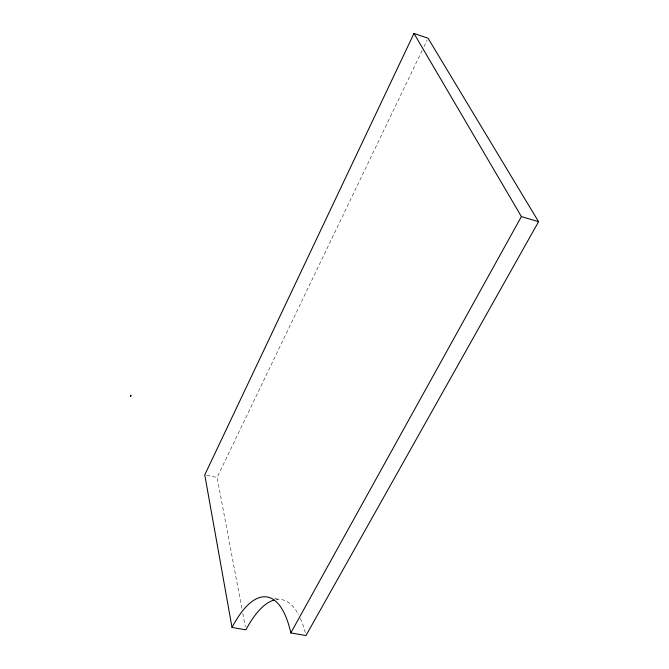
<?xml version="1.0" encoding="UTF-8"?>
<svg xmlns="http://www.w3.org/2000/svg" width="669" height="669" viewBox="0 0 669 669"><rect width="100%" height="100%" fill="white"/><g stroke="black" fill="none" stroke-linecap="round" stroke-linejoin="round"><path stroke-width="0.5" stroke-dasharray="3.35 2.51" d="M241.852 608.355L217.116 477.465L422.164 50.443M423.97 46.679L427.14 40.09M274.725 598.496L279.525 599.365M206.662 475.283L217.116 477.465M242.822 613.473L245.331 626.769M275.779 599.65A118.63 43.251 -82 0 1 298.7 614.92M300.389 618.399A118.63 43.251 -82 0 1 305.482 633.484"/><path stroke-width="1" d="M232.018 627.455A119.074 42.323 -81.8 0 1 290.823 632.933L305.984 635.55L538.57 221.69L428.043 38.208L413.977 33.45L204.764 474.89L232.018 627.455L245.908 629.83A118.63 43.251 -82 0 1 273.88 600.11M290.823 632.933L521.394 216.572L413.977 33.45M521.394 216.572L538.57 221.69M130.932 395.32L130.438 396.558L130.932 395.32"/></g></svg>
